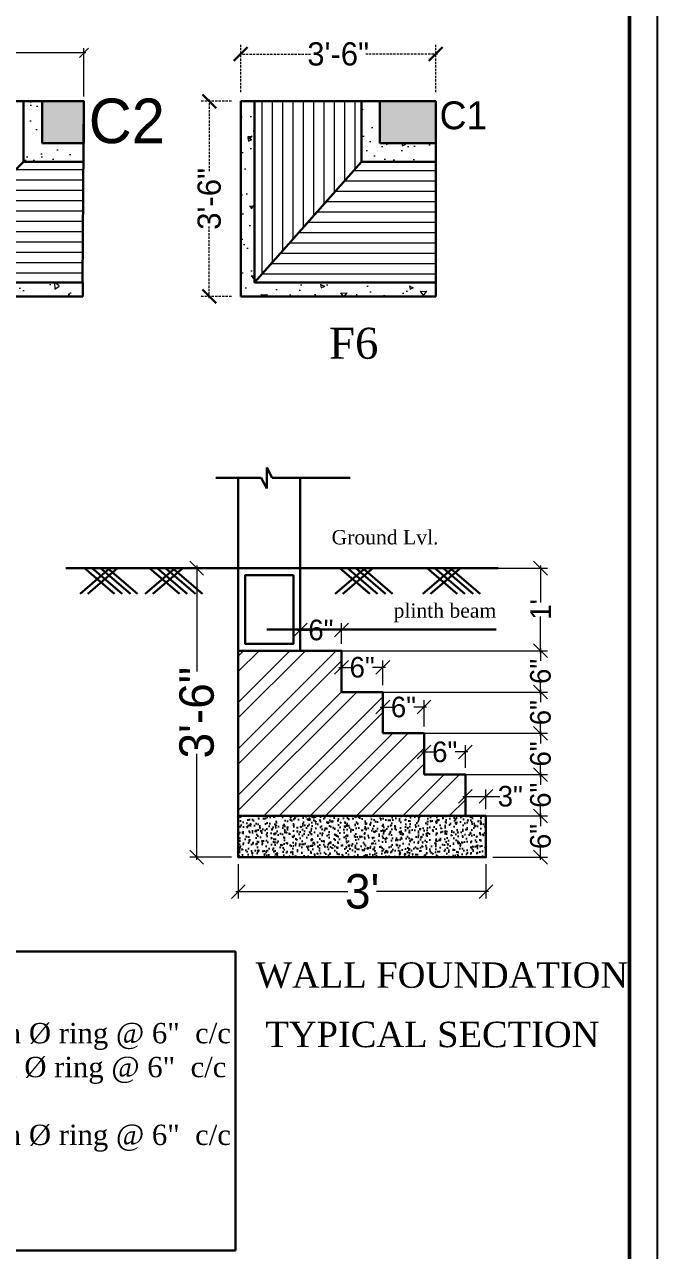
# Model space of a CAD drawing. Header units: millimetres. Extents: x -6808 to 215771, y -89660 to -16303.
# Drawn here: x 102734 to 103102, y -47978 to -47265 of the extents above; entities that cross this region are included whole.
import ezdxf

# ---------------------------------------------------------------- set-up
doc = ezdxf.new("R2010")
doc.units = ezdxf.units.MM
doc.header["$PDMODE"] = 35
doc.linetypes.add('ACAD_ISO10W100', pattern=[18, 12, -3, 0, -3])
doc.linetypes.add('DASHED', pattern=[0.75, 0.5, -0.25])
doc.layers.get('0').update_dxf_attribs({"color": 8})
for name, color, linetype, lineweight in [('Beams', 6, 'Continuous', 30), ('COL. FOUN', 6, 'Continuous', 30), ('col.center', 5, 'ACAD_ISO10W100', 15), ('column', 5, 'Continuous', 30), ('COLUMN FOOTING PLAN', 6, 'Continuous', 0), ('WALL FOOTING', 6, 'Continuous', 30)]:
    doc.layers.add(name, color=color, linetype=linetype, lineweight=lineweight)
doc.layers.add('FORMAT', color=7, linetype='Continuous')
doc.styles.add('SAJ', font='eurr____.ttf')
doc.styles.get("Standard").update_dxf_attribs({"font": 'times.ttf'})
doc.dimstyles.new('SAJ', dxfattribs={"dimtxt": 5, "dimasz": 2, "dimexe": 1, "dimexo": 1, "dimgap": 0.09375, "dimtad": 0, "dimdec": 1, "dimzin": 0, "dimdsep": 46, "dimlunit": 4, "dimtxsty": 'SAJ', "dimblk": 'OBLIQUE', "dimcen": 0.125, "dimdle": 0.375, "dimadec": 0, "dimazin": 0, "dimtfac": 1, "dimtdec": 1, "dimtofl": 0, "dimtmove": 0, "dimatfit": 3, "dimldrblk": 'OBLIQUE', "dimfxl": 1, "dimtolj": 1, "dimtzin": 0, "dimlwd": 5, "dimlwe": 5, "dimarcsym": 1})

# ---------------------------------------------------------------- blocks, each defined once
blk = doc.blocks.new('_Oblique')
at = {"color": 0, "linetype": 'ByBlock', "lineweight": -2}
blk.add_line((-0.5, -0.5), (0.5, 0.5), dxfattribs=at)
blk = doc.blocks.new('*D453')
at = {"layer": 'Defpoints', "color": 0, "transparency": 16777216}
for p in [(84694.50651040085, -47846.7092152132), (84694.50651040085, -47852.70921521322), (84702.43374347375, -47852.70921521322)]:
    blk.add_point(p, dxfattribs=at)
at = {"layer": 'WALL FOOTING', "color": 0, "lineweight": 5, "transparency": 16777216}
for p, q in [((84702.43374347375, -47846.33421521323), (84702.43374347375, -47848.19035508107)), ((84695.50651040085, -47846.7092152132), (84703.43374347375, -47846.7092152132)), ((84702.43374347375, -47853.08421521321), (84702.43374347375, -47851.22807534537)), ((84695.50651040085, -47852.70921521322), (84703.43374347375, -47852.70921521322))]:
    blk.add_line(p, q, dxfattribs=at)
at = {"layer": 'WALL FOOTING', "color": 0, "lineweight": 5, "transparency": 16777216, "xscale": 2, "yscale": 2, "zscale": 2}
for p, rotation in [((84702.43374347375, -47846.7092152132), 90), ((84702.43374347375, -47852.70921521322), 270)]:
    blk.add_blockref('_Oblique', p, dxfattribs=dict(at, rotation=rotation))
at = {"layer": 'WALL FOOTING', "color": 0, "lineweight": 18, "transparency": 16777216, "insert": (84702.43374347378, -47849.7092152132), "char_height": 5, "attachment_point": 5, "rotation": 90, "style": 'SAJ'}
blk.add_mtext('\\A1;{\\H0.6x;6"}', dxfattribs=at)
blk = doc.blocks.new('*D454')
at = {"layer": 'Defpoints', "color": 0, "transparency": 16777216}
for p in [(84691.50651040084, -47840.70921521323), (84691.50651040084, -47846.7092152132), (84702.43374347375, -47846.7092152132)]:
    blk.add_point(p, dxfattribs=at)
at = {"layer": 'WALL FOOTING', "color": 0, "lineweight": 5, "transparency": 16777216}
for p, q in [((84692.50651040085, -47840.70921521323), (84703.43374347375, -47840.70921521323)), ((84702.43374347375, -47840.3342152132), (84702.43374347375, -47842.19035508107)), ((84702.43374347375, -47847.08421521322), (84702.43374347375, -47845.22807534537)), ((84692.50651040085, -47846.7092152132), (84703.43374347375, -47846.7092152132))]:
    blk.add_line(p, q, dxfattribs=at)
at = {"layer": 'WALL FOOTING', "color": 0, "lineweight": 5, "transparency": 16777216, "xscale": 2, "yscale": 2, "zscale": 2}
for p, rotation in [((84702.43374347375, -47840.70921521323), 90), ((84702.43374347375, -47846.7092152132), 270)]:
    blk.add_blockref('_Oblique', p, dxfattribs=dict(at, rotation=rotation))
at = {"layer": 'WALL FOOTING', "color": 0, "lineweight": 18, "transparency": 16777216, "insert": (84702.43374347378, -47843.7092152132), "char_height": 5, "attachment_point": 5, "rotation": 90, "style": 'SAJ'}
blk.add_mtext('\\A1;{\\H0.6x;6"}', dxfattribs=at)
blk = doc.blocks.new('*D455')
at = {"layer": 'Defpoints', "color": 0, "transparency": 16777216}
for p in [(84685.50651040085, -47834.7092152132), (84685.50651040085, -47840.70921521323), (84702.43374347375, -47840.70921521323)]:
    blk.add_point(p, dxfattribs=at)
at = {"layer": 'WALL FOOTING', "color": 0, "lineweight": 5, "transparency": 16777216}
for p, q in [((84686.50651040085, -47834.7092152132), (84703.43374347375, -47834.7092152132)), ((84702.43374347375, -47834.33421521322), (84702.43374347375, -47836.19035508107)), ((84702.43374347375, -47841.08421521321), (84702.43374347375, -47839.22807534537)), ((84686.50651040085, -47840.70921521323), (84703.43374347375, -47840.70921521323))]:
    blk.add_line(p, q, dxfattribs=at)
at = {"layer": 'WALL FOOTING', "color": 0, "lineweight": 5, "transparency": 16777216, "xscale": 2, "yscale": 2, "zscale": 2}
for p, rotation in [((84702.43374347375, -47834.7092152132), 90), ((84702.43374347375, -47840.70921521323), 270)]:
    blk.add_blockref('_Oblique', p, dxfattribs=dict(at, rotation=rotation))
at = {"layer": 'WALL FOOTING', "color": 0, "lineweight": 18, "transparency": 16777216, "insert": (84702.43374347378, -47837.7092152132), "char_height": 5, "attachment_point": 5, "rotation": 90, "style": 'SAJ'}
blk.add_mtext('\\A1;{\\H0.6x;6"}', dxfattribs=at)
blk = doc.blocks.new('*D456')
at = {"layer": 'Defpoints', "color": 0, "transparency": 16777216}
for p in [(84679.50651040085, -47828.70921521322), (84679.50651040085, -47834.7092152132), (84702.43374347375, -47834.7092152132)]:
    blk.add_point(p, dxfattribs=at)
at = {"layer": 'WALL FOOTING', "color": 0, "lineweight": 5, "transparency": 16777216}
for p, q in [((84680.50651040085, -47828.70921521322), (84703.43374347375, -47828.70921521322)), ((84702.43374347375, -47828.33421521321), (84702.43374347375, -47830.19035508107)), ((84702.43374347375, -47835.08421521323), (84702.43374347375, -47833.22807534537)), ((84680.50651040085, -47834.7092152132), (84703.43374347375, -47834.7092152132))]:
    blk.add_line(p, q, dxfattribs=at)
at = {"layer": 'WALL FOOTING', "color": 0, "lineweight": 5, "transparency": 16777216, "xscale": 2, "yscale": 2, "zscale": 2}
for p, rotation in [((84702.43374347375, -47828.70921521322), 90), ((84702.43374347375, -47834.7092152132), 270)]:
    blk.add_blockref('_Oblique', p, dxfattribs=dict(at, rotation=rotation))
at = {"layer": 'WALL FOOTING', "color": 0, "lineweight": 18, "transparency": 16777216, "insert": (84702.43374347378, -47831.7092152132), "char_height": 5, "attachment_point": 5, "rotation": 90, "style": 'SAJ'}
blk.add_mtext('\\A1;{\\H0.6x;6"}', dxfattribs=at)
blk = doc.blocks.new('*D457')
at = {"layer": 'Defpoints', "color": 0, "transparency": 16777216}
for p in [(84673.50651040085, -47822.70921521321), (84673.50651040085, -47828.70921521322), (84702.43374347375, -47828.70921521322)]:
    blk.add_point(p, dxfattribs=at)
at = {"layer": 'WALL FOOTING', "color": 0, "lineweight": 5, "transparency": 16777216}
for p, q in [((84674.50651040085, -47822.70921521321), (84703.43374347375, -47822.70921521321)), ((84702.43374347375, -47822.33421521321), (84702.43374347375, -47824.19035508107)), ((84674.50651040085, -47828.70921521322), (84703.43374347375, -47828.70921521322)), ((84702.43374347375, -47829.0842152132), (84702.43374347375, -47827.22807534537))]:
    blk.add_line(p, q, dxfattribs=at)
at = {"layer": 'WALL FOOTING', "color": 0, "lineweight": 5, "transparency": 16777216, "xscale": 2, "yscale": 2, "zscale": 2}
for p, rotation in [((84702.43374347375, -47822.70921521321), 90), ((84702.43374347375, -47828.70921521322), 270)]:
    blk.add_blockref('_Oblique', p, dxfattribs=dict(at, rotation=rotation))
at = {"layer": 'WALL FOOTING', "color": 0, "lineweight": 18, "transparency": 16777216, "insert": (84702.43374347378, -47825.7092152132), "char_height": 5, "attachment_point": 5, "rotation": 90, "style": 'SAJ'}
blk.add_mtext('\\A1;{\\H0.6x;6"}', dxfattribs=at)
blk = doc.blocks.new('*D458')
at = {"layer": 'Defpoints', "color": 0, "transparency": 16777216}
for p in [(84652.46621414539, -47810.70921521322), (84658.50651040085, -47810.70921521322), (84658.50651040085, -47852.70921521322)]:
    blk.add_point(p, dxfattribs=at)
at = {"layer": 'WALL FOOTING', "color": 0, "lineweight": 5, "transparency": 16777216}
for p, q in [((84657.50651040085, -47810.70921521322), (84651.4662141454, -47810.70921521322)), ((84652.46621414539, -47810.3342152132), (84652.46621414539, -47825.72706580059)), ((84652.46621414539, -47853.08421521321), (84652.46621414539, -47837.69136462583)), ((84657.50651040085, -47852.70921521322), (84651.4662141454, -47852.70921521322))]:
    blk.add_line(p, q, dxfattribs=at)
at = {"layer": 'WALL FOOTING', "color": 0, "lineweight": 5, "transparency": 16777216, "xscale": 2, "yscale": 2, "zscale": 2}
for p, rotation in [((84652.46621414539, -47810.70921521322), 90), ((84652.46621414539, -47852.70921521322), 270)]:
    blk.add_blockref('_Oblique', p, dxfattribs=dict(at, rotation=rotation))
at = {"layer": 'WALL FOOTING', "color": 0, "lineweight": 18, "transparency": 16777216, "insert": (84652.46621414539, -47831.7092152132), "char_height": 5, "attachment_point": 5, "rotation": 90, "style": 'SAJ'}
blk.add_mtext('\\A1;3\'-6"', dxfattribs=at)
blk = doc.blocks.new('*D459')
at = {"layer": 'Defpoints', "color": 0, "transparency": 16777216}
for p in [(84667.50651040085, -47810.70921521322), (84667.50651040085, -47822.70921521321), (84702.43374347375, -47822.70921521321)]:
    blk.add_point(p, dxfattribs=at)
at = {"layer": 'WALL FOOTING', "color": 0, "lineweight": 5, "transparency": 16777216}
for p, q in [((84668.50651040084, -47810.70921521322), (84703.43374347375, -47810.70921521322)), ((84702.43374347375, -47810.3342152132), (84702.43374347375, -47815.69696301057)), ((84702.43374347375, -47823.08421521322), (84702.43374347375, -47817.72146741586)), ((84668.50651040084, -47822.70921521321), (84703.43374347375, -47822.70921521321))]:
    blk.add_line(p, q, dxfattribs=at)
at = {"layer": 'WALL FOOTING', "color": 0, "lineweight": 5, "transparency": 16777216, "xscale": 2, "yscale": 2, "zscale": 2}
for p, rotation in [((84702.43374347375, -47810.70921521322), 90), ((84702.43374347375, -47822.70921521321), 270)]:
    blk.add_blockref('_Oblique', p, dxfattribs=dict(at, rotation=rotation))
at = {"layer": 'WALL FOOTING', "color": 0, "lineweight": 18, "transparency": 16777216, "insert": (84702.43374347378, -47816.7092152132), "char_height": 5, "attachment_point": 5, "rotation": 90, "style": 'SAJ'}
blk.add_mtext("\\A1;{\\H0.6x;1'}", dxfattribs=at)
blk = doc.blocks.new('*D448')
at = {"layer": 'Defpoints', "color": 0, "transparency": 16777216}
for p in [(84694.50651040085, -47843.87032389693), (84691.50651040084, -47846.7092152132), (84694.50651040085, -47846.7092152132)]:
    blk.add_point(p, dxfattribs=at)
at = {"layer": 'WALL FOOTING', "color": 0, "lineweight": 5, "transparency": 16777216}
for p, q in [((84691.50651040084, -47845.70921521321), (84691.50651040084, -47842.87032389693)), ((84694.50651040085, -47845.70921521321), (84694.50651040085, -47842.87032389693)), ((84691.13151040085, -47843.87032389693), (84694.50651040085, -47843.87032389693)), ((84694.50651040085, -47843.87032389693), (84696.50651040085, -47843.87032389693))]:
    blk.add_line(p, q, dxfattribs=at)
at = {"layer": 'WALL FOOTING', "color": 0, "lineweight": 5, "transparency": 16777216, "xscale": 2, "yscale": 2, "zscale": 2, "rotation": 180}
blk.add_blockref('_Oblique', (84691.50651040084, -47843.87032389693), dxfattribs=at)
at = {"layer": 'WALL FOOTING', "color": 0, "lineweight": 5, "transparency": 16777216, "xscale": 2, "yscale": 2, "zscale": 2}
blk.add_blockref('_Oblique', (84694.50651040085, -47843.87032389693), dxfattribs=at)
at = {"layer": 'WALL FOOTING', "color": 0, "lineweight": 18, "transparency": 16777216, "insert": (84698.03638374888, -47843.87032389693), "char_height": 5, "attachment_point": 5, "style": 'SAJ'}
blk.add_mtext('\\A1;{\\H0.6x;3"}', dxfattribs=at)
blk = doc.blocks.new('*D449')
at = {"layer": 'Defpoints', "color": 0, "transparency": 16777216}
for p in [(84691.50651040084, -47837.41521831774), (84685.50651040085, -47840.70921521323), (84691.50651040084, -47840.70921521323)]:
    blk.add_point(p, dxfattribs=at)
at = {"layer": 'WALL FOOTING', "color": 0, "lineweight": 5, "transparency": 16777216}
for p, q in [((84685.13151040085, -47837.41521831774), (84686.9876502687, -47837.41521831774)), ((84685.50651040085, -47839.70921521321), (84685.50651040085, -47836.41521831774)), ((84691.88151040085, -47837.41521831774), (84690.02537053301, -47837.41521831774)), ((84691.50651040084, -47839.70921521321), (84691.50651040084, -47836.41521831774))]:
    blk.add_line(p, q, dxfattribs=at)
at = {"layer": 'WALL FOOTING', "color": 0, "lineweight": 5, "transparency": 16777216, "xscale": 2, "yscale": 2, "zscale": 2, "rotation": 180}
blk.add_blockref('_Oblique', (84685.50651040085, -47837.41521831774), dxfattribs=at)
at = {"layer": 'WALL FOOTING', "color": 0, "lineweight": 5, "transparency": 16777216, "xscale": 2, "yscale": 2, "zscale": 2}
blk.add_blockref('_Oblique', (84691.50651040084, -47837.41521831774), dxfattribs=at)
at = {"layer": 'WALL FOOTING', "color": 0, "lineweight": 18, "transparency": 16777216, "insert": (84688.50651040085, -47837.41521831774), "char_height": 5, "attachment_point": 5, "style": 'SAJ'}
blk.add_mtext('\\A1;{\\H0.6x;6"}', dxfattribs=at)
blk = doc.blocks.new('*D450')
at = {"layer": 'Defpoints', "color": 0, "transparency": 16777216}
for p in [(84685.50651040085, -47830.89937384738), (84679.50651040085, -47834.7092152132), (84685.50651040085, -47834.7092152132)]:
    blk.add_point(p, dxfattribs=at)
at = {"layer": 'WALL FOOTING', "color": 0, "lineweight": 5, "transparency": 16777216}
for p, q in [((84679.50651040085, -47833.70921521322), (84679.50651040085, -47829.89937384738)), ((84685.50651040085, -47833.70921521322), (84685.50651040085, -47829.89937384738)), ((84679.13151040085, -47830.89937384738), (84680.9876502687, -47830.89937384738)), ((84685.88151040085, -47830.89937384738), (84684.025370533, -47830.89937384738))]:
    blk.add_line(p, q, dxfattribs=at)
at = {"layer": 'WALL FOOTING', "color": 0, "lineweight": 5, "transparency": 16777216, "xscale": 2, "yscale": 2, "zscale": 2, "rotation": 180}
blk.add_blockref('_Oblique', (84679.50651040085, -47830.89937384738), dxfattribs=at)
at = {"layer": 'WALL FOOTING', "color": 0, "lineweight": 5, "transparency": 16777216, "xscale": 2, "yscale": 2, "zscale": 2}
blk.add_blockref('_Oblique', (84685.50651040085, -47830.89937384738), dxfattribs=at)
at = {"layer": 'WALL FOOTING', "color": 0, "lineweight": 18, "transparency": 16777216, "insert": (84682.50651040085, -47830.89937384738), "char_height": 5, "attachment_point": 5, "style": 'SAJ'}
blk.add_mtext('\\A1;{\\H0.6x;6"}', dxfattribs=at)
blk = doc.blocks.new('*D451')
at = {"layer": 'Defpoints', "color": 0, "transparency": 16777216}
for p in [(84679.50651040085, -47825.12390449259), (84673.50651040085, -47828.70921521322), (84679.50651040085, -47828.70921521322)]:
    blk.add_point(p, dxfattribs=at)
at = {"layer": 'WALL FOOTING', "color": 0, "lineweight": 5, "transparency": 16777216}
for p, q in [((84673.13151040085, -47825.12390449259), (84674.9876502687, -47825.12390449259)), ((84673.50651040085, -47827.70921521321), (84673.50651040085, -47824.12390449259)), ((84679.88151040085, -47825.12390449259), (84678.02537053303, -47825.12390449259)), ((84679.50651040085, -47827.70921521321), (84679.50651040085, -47824.12390449259))]:
    blk.add_line(p, q, dxfattribs=at)
at = {"layer": 'WALL FOOTING', "color": 0, "lineweight": 5, "transparency": 16777216, "xscale": 2, "yscale": 2, "zscale": 2, "rotation": 180}
blk.add_blockref('_Oblique', (84673.50651040085, -47825.12390449259), dxfattribs=at)
at = {"layer": 'WALL FOOTING', "color": 0, "lineweight": 5, "transparency": 16777216, "xscale": 2, "yscale": 2, "zscale": 2}
blk.add_blockref('_Oblique', (84679.50651040085, -47825.12390449259), dxfattribs=at)
at = {"layer": 'WALL FOOTING', "color": 0, "lineweight": 18, "transparency": 16777216, "insert": (84676.50651040085, -47825.12390449259), "char_height": 5, "attachment_point": 5, "style": 'SAJ'}
blk.add_mtext('\\A1;{\\H0.6x;6"}', dxfattribs=at)
blk = doc.blocks.new('*D452')
at = {"layer": 'Defpoints', "color": 0, "transparency": 16777216}
for p in [(84673.50651040085, -47819.70919218354), (84667.50651040085, -47822.70921521321), (84673.50651040085, -47822.70921521321)]:
    blk.add_point(p, dxfattribs=at)
at = {"layer": 'WALL FOOTING', "color": 0, "lineweight": 5, "transparency": 16777216}
for p, q in [((84667.13151040085, -47819.70919218354), (84668.9876502687, -47819.70919218354)), ((84667.50651040085, -47821.70921521323), (84667.50651040085, -47818.70919218354)), ((84673.88151040085, -47819.70919218354), (84672.02537053301, -47819.70919218354)), ((84673.50651040085, -47821.70921521323), (84673.50651040085, -47818.70919218354))]:
    blk.add_line(p, q, dxfattribs=at)
at = {"layer": 'WALL FOOTING', "color": 0, "lineweight": 5, "transparency": 16777216, "xscale": 2, "yscale": 2, "zscale": 2, "rotation": 180}
blk.add_blockref('_Oblique', (84667.50651040085, -47819.70919218354), dxfattribs=at)
at = {"layer": 'WALL FOOTING', "color": 0, "lineweight": 5, "transparency": 16777216, "xscale": 2, "yscale": 2, "zscale": 2}
blk.add_blockref('_Oblique', (84673.50651040085, -47819.70919218354), dxfattribs=at)
at = {"layer": 'WALL FOOTING', "color": 0, "lineweight": 18, "transparency": 16777216, "insert": (84670.50651040085, -47819.70919218354), "char_height": 5, "attachment_point": 5, "style": 'SAJ'}
blk.add_mtext('\\A1;{\\H0.6x;6"}', dxfattribs=at)
blk = doc.blocks.new('*D447')
at = {"layer": 'Defpoints', "color": 0, "transparency": 16777216}
for p in [(84658.50651040085, -47852.70921521322), (84694.50651040085, -47852.70921521322), (84694.50651040085, -47857.70312684443)]:
    blk.add_point(p, dxfattribs=at)
at = {"layer": 'WALL FOOTING', "color": 0, "lineweight": 5, "transparency": 16777216}
for p, q in [((84658.50651040085, -47853.7092152132), (84658.50651040085, -47858.70312684441)), ((84694.50651040085, -47853.7092152132), (84694.50651040085, -47858.70312684441)), ((84658.13151040085, -47857.70312684443), (84674.42303940232, -47857.70312684443)), ((84694.88151040085, -47857.70312684443), (84678.5899813994, -47857.70312684443))]:
    blk.add_line(p, q, dxfattribs=at)
at = {"layer": 'WALL FOOTING', "color": 0, "lineweight": 5, "transparency": 16777216, "xscale": 2, "yscale": 2, "zscale": 2, "rotation": 180}
blk.add_blockref('_Oblique', (84658.50651040085, -47857.70312684443), dxfattribs=at)
at = {"layer": 'WALL FOOTING', "color": 0, "lineweight": 5, "transparency": 16777216, "xscale": 2, "yscale": 2, "zscale": 2}
blk.add_blockref('_Oblique', (84694.50651040085, -47857.70312684443), dxfattribs=at)
at = {"layer": 'WALL FOOTING', "color": 0, "lineweight": 18, "transparency": 16777216, "insert": (84676.50651040085, -47857.70312684443), "char_height": 5, "attachment_point": 5, "style": 'SAJ'}
blk.add_mtext("\\A1;3'", dxfattribs=at)
blk = doc.blocks.new('c')
at = {"layer": 'COL. FOUN', "lineweight": 9}
h = blk.add_hatch(dxfattribs=at)
h.set_pattern_fill('AR-CONC', color=8, scale=0.05, angle=-45, style=0)
h.set_pattern_definition([(4.99999999999998, (105280.487495524, 6130.270102842704), (5.877668970241507, -7.004732517288589), [0.9525000000000002, -10.4775]), (310, (105280.487495524, 6130.270102842704), (5.508836428940972, 8.000922657122077), [0.762, -8.3820292085]), (55.45144470000001, (105280.9772996762, 6129.686376984771), (11.38650510684267, 0.9961898814829868), [0.80950044, -8.904512229999998]), (1.184199999999979, (105282.2835467482, 6132.066154066916), (8.097670643713522, -11.07051216152352), [1.428749999999999, -15.71625]), (51.63555761000001, (105282.9583528916, 6131.143613062707), (17.14133818076472, 0.3543308738109236), [1.214251157, -13.356780408]), (306.1841511699999, (105282.2835467482, 6132.066154066916), (17.14133818081016, 0.3543308729036049), [1.142998353499999, -12.572986596]), (335.9999999999999, (105282.7325595542, 6130.719115648757), (1.744757453719907, -8.975998965467497), [0.9524999999999998, -10.47749999999999]), (281, (105282.7325595542, 6130.719115648757), (8.697059659687726, 4.326996326117273), [0.762, -8.382]), (26.45144499999995, (105282.8779560067, 6129.971115733366), (10.44181713506667, -4.649002593786488), [0.80950044, -8.904496879999998]), (352.5, (105280.487495524, 6130.270102842704), (3.098670683679348, 2.88027345339052), [0, -8.280399999999998, 0, -8.508999999999997, 0, -8.413749999999997]), (322.5, (105280.487495524, 6130.270102842704), (5.904350013734616, 1.17948636597124), [0, -4.851399999999999, 0, -8.0899, 0, -3.206749999999998]), (282.5, (105278.484898409, 6132.272699957702), (4.591309779135674, -4.996393151625786), [0, -3.174999999999998, 0, -9.906, 0, -13.1445]), (272.5, (105277.5868727969, 6133.170725569809), (6.136119644055709, -4.338195220910836), [0, -4.1275, 0, -6.578599999999998, 0, -9.3345])])
h.paths.add_polyline_path([(55666.37879918332, -49572.10869634063), (55666.37879918332, -49533.10869634063), (55663.37879918333, -49533.10869634063), (55663.37879918333, -49575.10869634063), (55705.37879918334, -49575.10869634063), (55705.37879918334, -49572.10869634063)])
at = {"layer": 'COL. FOUN', "lineweight": 15}
h = blk.add_hatch(dxfattribs=at)
h.set_pattern_fill('ANSI31', color=32, scale=0.7, angle=44.99999999999999, style=0)
h.set_pattern_definition([(90, (105280.487495524, 6130.270102842704), (-2.222499999999999, 6e-16), [])])
h.paths.add_polyline_path([(55666.37879918332, -49572.10869634063), (55689.37879918332, -49546.10869634063), (55689.37879918332, -49533.10869634063), (55666.37879918332, -49533.10869634063)])
at = {"layer": 'COL. FOUN', "lineweight": 9}
h = blk.add_hatch(dxfattribs=at)
h.set_pattern_fill('AR-CONC', color=8, scale=0.05, angle=-45, style=0)
h.set_pattern_definition([(4.999999999999968, (55642.37879725046, -49533.10869423309), (5.877668970241502, -7.004732517288589), [0.9525000000000002, -10.47749999999999]), (310, (55642.37879725046, -49533.10869423309), (5.508850326857722, 8.000894450414872), [0.762, -8.382]), (55.45099999999997, (55642.86860127898, -49533.69241971979), (11.38651184145857, 0.9961079042070334), [0.8094999999999997, -8.904499999999997]), (1.184199999999955, (55644.17484847471, -49531.31264300887), (8.097670643713522, -11.07051216152352), [1.428749999999998, -15.71625]), (51.63559999999998, (55644.84965461811, -49532.23518401309), (17.14132162410912, 0.3543072167613722), [1.21425, -13.35675]), (306.184, (55644.17484847471, -49531.31264300887), (17.14131926655306, 0.3542786009578677), [1.143, -12.573]), (335.9999999999999, (55644.62386128076, -49532.65968142702), (1.74476340178109, -8.976027564257214), [0.9524999999999998, -10.47749999999999]), (281, (55644.62386128076, -49532.65968142702), (8.697059659687726, 4.326996326117273), [0.762, -8.382]), (26.45139999999998, (55644.76925657711, -49533.40768019336), (10.44182280328981, -4.64900198076932), [0.8095, -8.9045]), (352.5, (55642.37879725046, -49533.10869423309), (3.098670683679348, 2.880273453390517), [0, -8.280399999999997, 0, -8.508999999999995, 0, -8.413749999999991]), (322.5, (55642.37879725046, -49533.10869423309), (5.904350013734616, 1.17948636597124), [0, -4.851399999999999, 0, -8.0899, 0, -3.206749999999998]), (282.5, (55640.37620013549, -49531.10609711809), (4.591309779135674, -4.996393151625786), [0, -3.174999999999998, 0, -9.906, 0, -13.1445]), (272.5, (55639.47817452339, -49530.20807150599), (6.136119644055707, -4.338195220910836), [0, -4.1275, 0, -6.578599999999998, 0, -9.3345])])
h.paths.add_polyline_path([(55705.37879918334, -49546.10869634063), (55705.37879918334, -49542.10869634063), (55693.37879918333, -49542.10869634063), (55693.37879918333, -49533.10869634063), (55689.37879918332, -49533.10869634063), (55689.37879918332, -49546.10869634063)])
at = {"layer": 'COL. FOUN', "lineweight": 15}
h = blk.add_hatch(dxfattribs=at)
h.set_pattern_fill('ANSI31', color=32, scale=0.7, angle=-45, style=0)
h.set_pattern_definition([(360, (105280.487495524, 6130.270102842704), (6e-16, 2.222499999999999), [])])
h.paths.add_polyline_path([(55705.37879918334, -49572.10869634063), (55705.37879918334, -49546.10869634063), (55689.37879918332, -49546.10869634063), (55666.37879918332, -49572.10869634063)])
at = {"layer": 'COL. FOUN', "ltscale": 5}
for p, q in [((55663.37879918333, -49533.10869634063), (55663.37879918333, -49575.10869634063)), ((55663.37879918333, -49533.10869634063), (55705.37879918334, -49533.10869634063)), ((55666.37879918332, -49533.10869634063), (55666.37879918332, -49572.10869634063)), ((55705.37879918334, -49533.10869634063), (55705.37879918334, -49575.10869634063)), ((55705.37879918333, -49572.10869634063), (55666.37879918332, -49572.10869634063)), ((55705.37879918334, -49575.10869634063), (55663.37879918333, -49575.10869634063))]:
    blk.add_line(p, q, dxfattribs=at)
at = {"layer": 'COL. FOUN'}
blk.add_line((55689.37879918332, -49546.10869634063), (55666.37879918332, -49572.10869634063), dxfattribs=at)
for points in [[(55689.37879918332, -49533.10869634063), (55705.37879918334, -49533.10869634063), (55705.37879918334, -49546.10869634063), (55689.37879918332, -49546.10869634063)], [(55693.37879918333, -49533.10869634063), (55705.37879918334, -49533.10869634063), (55705.37879918334, -49542.10869634063), (55693.37879918333, -49542.10869634063)]]:
    blk.add_lwpolyline(points, close=True, dxfattribs=at)
blk = doc.blocks.new('c1')
at = {"layer": 'column'}
blk.add_hatch(color=256, dxfattribs=at).paths.add_polyline_path([(58376.49144356491, -43564.36150552611), (58385.4914435649, -43564.36150552611), (58385.4914435649, -43552.3615055261), (58376.49144356491, -43552.3615055261)])
for p, q in [((58376.49144356491, -43552.3615055261), (58376.49144356491, -43564.36150552611)), ((58376.49144356491, -43552.3615055261), (58385.4914435649, -43552.3615055261)), ((58385.4914435649, -43564.36150552611), (58385.4914435649, -43552.3615055261)), ((58376.49144356491, -43564.36150552611), (58385.4914435649, -43564.36150552611))]:
    blk.add_line(p, q, dxfattribs=at)
blk = doc.blocks.new('_ARCHTICK')
at = {"color": 0, "linetype": 'ByBlock', "const_width": 0.15}
blk.add_lwpolyline([(-0.5, -0.5), (0.5, 0.5)], dxfattribs=at)
blk = doc.blocks.new('*D561')
at = {"layer": 'COL. FOUN', "color": 0, "linetype": 'DASHED', "lineweight": 15, "transparency": 16777216}
for p, q in [((55413.01179616401, -50480.36113698088), (55413.01179616401, -50470.19100661506)), ((55455.01179616401, -50480.3611369809), (55455.01179616401, -50470.19100661509)), ((55412.63679616401, -50472.19100661505), (55428.02964675137, -50472.19100661505)), ((55455.38679616401, -50472.19100661509), (55439.99394557664, -50472.19100661508))]:
    blk.add_line(p, q, dxfattribs=at)
at = {"layer": 'Defpoints', "color": 0, "transparency": 16777216}
for p in [(55413.01179616401, -50472.19100661505), (55413.01179616398, -50482.36113698088), (55455.01179616398, -50482.36113698091)]:
    blk.add_point(p, dxfattribs=at)
at = {"layer": 'COL. FOUN', "color": 0, "lineweight": 15, "transparency": 16777216, "xscale": 3, "yscale": 3, "zscale": 3}
for p, rotation in [((55413.01179616401, -50472.19100661505), 179.9999999999604), ((55455.01179616401, -50472.19100661509), 359.9999999999603)]:
    blk.add_blockref('_ARCHTICK', p, dxfattribs=dict(at, rotation=rotation))
at = {"layer": 'COL. FOUN', "color": 0, "lineweight": 15, "transparency": 16777216, "insert": (55434.01179616401, -50472.19100661505), "char_height": 5, "attachment_point": 5, "style": 'SAJ'}
blk.add_mtext('\\A1;3\'-6"', dxfattribs=at)
blk = doc.blocks.new('*D562')
at = {"layer": 'COL. FOUN', "color": 0, "linetype": 'DASHED', "lineweight": 15, "transparency": 16777216}
for p, q in [((55411.01179616396, -50482.36113698093), (55404.25436723278, -50482.36113698093)), ((55406.2543672328, -50481.98613698094), (55406.2543672328, -50497.37898756831)), ((55406.2543672328, -50524.73613698094), (55406.2543672328, -50509.34328639358)), ((55411.01179616396, -50524.36113698093), (55404.25436723278, -50524.36113698093))]:
    blk.add_line(p, q, dxfattribs=at)
at = {"layer": 'Defpoints', "color": 0, "transparency": 16777216}
for p in [(55413.01179616398, -50482.36113698093), (55406.2543672328, -50524.36113698093), (55413.01179616398, -50524.36113698093)]:
    blk.add_point(p, dxfattribs=at)
at = {"layer": 'COL. FOUN', "color": 0, "lineweight": 15, "transparency": 16777216, "xscale": 3, "yscale": 3, "zscale": 3}
for p, rotation in [((55406.2543672328, -50482.36113698093), 90), ((55406.2543672328, -50524.36113698093), 270)]:
    blk.add_blockref('_ARCHTICK', p, dxfattribs=dict(at, rotation=rotation))
at = {"layer": 'COL. FOUN', "color": 0, "lineweight": 15, "transparency": 16777216, "insert": (55406.25436723281, -50503.36113698094), "char_height": 5, "attachment_point": 5, "rotation": 90, "style": 'SAJ'}
blk.add_mtext('\\A1;3\'-6"', dxfattribs=at)
blk = doc.blocks.new('f4')
at = {"layer": 'COL. FOUN', "lineweight": 9}
h = blk.add_hatch(dxfattribs=at)
h.set_pattern_fill('AR-CONC', color=8, scale=0.05, angle=45, style=0)
h.set_pattern_definition([(94.99999999999999, (16713.9417626683, -12505.16307433906), (7.004732517288589, 5.877668970241507), [0.9525000000000002, -10.4775]), (40.00000000000002, (16713.9417626683, -12505.16307433906), (-8.000894450414874, 5.508850326857722), [0.762, -8.382]), (145.451, (16714.52548815503, -12504.67327031056), (-0.9961079042070357, 11.38651184145857), [0.8095, -8.9045]), (91.18419999999998, (16712.1457114441, -12503.36702311483), (11.07051216152352, 8.097670643713526), [1.428749999999996, -15.71625]), (141.6356, (16713.06825244828, -12502.69221697141), (-0.3543072167613754, 17.14132162410912), [1.21425, -13.35675]), (36.18400000000003, (16712.1457114441, -12503.36702311483), (-0.3542786009578709, 17.14131926655306), [1.143, -12.573]), (66, (16713.49274986225, -12502.91801030878), (8.976027564257214, 1.74476340178109), [0.9524999999999996, -10.47749999999999]), (11.00000000000003, (16713.49274986225, -12502.91801030878), (-4.326996326117277, 8.697059659687726), [0.762, -8.382]), (116.4514, (16714.24074862859, -12502.77261501243), (4.649001980769318, 10.44182280328981), [0.8095, -8.9045]), (82.50000000000001, (16713.9417626683, -12505.16307433906), (-2.88027345339052, 3.098670683679348), [0, -8.280399999999991, 0, -8.508999999999991, 0, -8.413749999999986]), (52.49999999999999, (16713.9417626683, -12505.16307433906), (-1.17948636597124, 5.904350013734616), [0, -4.851399999999999, 0, -8.0899, 0, -3.206749999999998]), (12.5, (16711.9391655533, -12507.16567145405), (4.996393151625786, 4.591309779135679), [0, -3.174999999999998, 0, -9.906, 0, -13.1445]), (2.499999999999996, (16711.0411399412, -12508.06369706616), (4.338195220910836, 6.136119644055709), [0, -4.1275, 0, -6.578599999999998, 0, -9.3345])])
h.paths.add_polyline_path([(99636.26842500137, -47136.77377088655), (99649.2684250014, -47136.77377088655), (99649.2684250014, -47132.77377088655), (99640.2684250014, -47132.77377088655), (99640.2684250014, -47123.77377088655), (99636.26842500137, -47123.77377088655)], flags=17)
h.paths.add_polyline_path([(99610.02028928592, -47162.77719216647), (99610.2684250014, -47123.77377088655), (99607.26842500137, -47123.77377088655), (99607.26842500137, -47165.77377088655), (99649.2684250014, -47165.77377088655), (99649.02028928592, -47162.77719216647)])
at = {"layer": 'COL. FOUN', "lineweight": 15}
h = blk.add_hatch(dxfattribs=at)
h.set_pattern_fill('ANSI31', color=8, scale=0.7, angle=45, style=0)
h.set_pattern_definition([(90, (16713.9417626683, -12505.16307433906), (-2.222499999999999, 2e-16), [])])
h.paths.add_polyline_path([(99610.26876414787, -47123.72866252867), (99610.02062843242, -47162.77719216647), (99636.26842500137, -47136.77377088653), (99636.26842500137, -47123.77377088655)])
h = blk.add_hatch(dxfattribs=at)
h.set_pattern_fill('ANSI31', color=8, scale=0.7, angle=135, style=0)
h.set_pattern_definition([(180, (16713.9417626683, -12505.16307433906), (-2e-16, -2.222499999999999), [])])
h.paths.add_polyline_path([(99609.97517837817, -47162.77719216647), (99649.02028928588, -47162.77719216647), (99649.2684250014, -47136.77377088655), (99636.26842500137, -47136.77377088655)])
at = {"layer": 'COL. FOUN'}
for p, q in [((99607.26842500137, -47165.77377088655), (99607.26842500137, -47123.77377088655)), ((99610.2684250014, -47123.77377088655), (99607.26842500137, -47123.77377088655)), ((99609.97517837817, -47162.77719216647), (99610.2684250014, -47123.77377088655)), ((99610.2684250014, -47123.77377088655), (99649.2684250014, -47123.77377088655)), ((99649.2684250014, -47123.77377088655), (99648.97517837817, -47162.77719216647)), ((99636.26842500137, -47136.77377088655), (99609.97539008435, -47162.74903406943)), ((99649.02028928592, -47162.77719216647), (99609.97517837817, -47162.77719216647)), ((99649.02028928592, -47162.77719216647), (99649.02028928592, -47165.77377088655)), ((99649.02028928592, -47165.77377088655), (99607.26842500137, -47165.77377088655))]:
    blk.add_line(p, q, dxfattribs=at)
blk.add_lwpolyline([(99649.2684250014, -47136.77377088655), (99636.26842500137, -47136.77377088655), (99636.26842500137, -47123.77377088655)], dxfattribs=at)
blk.add_lwpolyline([(99640.2684250014, -47123.77377088655), (99649.2684250014, -47123.77377088655), (99649.2684250014, -47132.77377088655), (99640.2684250014, -47132.77377088655)], close=True, dxfattribs=at)
blk = doc.blocks.new('A$C32B276F4')
at = {"layer": 'column'}
blk.add_hatch(color=256, dxfattribs=at).paths.add_polyline_path([(9, 4e-16), (9, 9), (0, 9), (0, 0)])
for p, q in [((0, 0), (0, 9)), ((0, 9), (9, 9)), ((9, 9), (9, 0)), ((9, 0), (0, 0))]:
    blk.add_line(p, q, dxfattribs=at)
at = {"layer": 'col.center', "linetype": 'ByBlock', "insert": (10.02063704890315, 9.5863662876543), "char_height": 9.6, "width": 293.6941008602527, "attachment_point": 1, "style": 'SAJ'}
blk.add_mtext('\\A1;{\\fCentury Gothic|b0|i0|c0|p34;C2}', dxfattribs=at)
blk = doc.blocks.new('*D914')
at = {"layer": 'COL. FOUN', "color": 0, "lineweight": 5, "transparency": 16777216}
for p, q in [((99901.89360124373, -46038.39448885347), (99917.2864518311, -46038.39448885347)), ((99902.26860124373, -46047.84815355951), (99902.26860124373, -46037.39448885347)), ((99944.64360124373, -46038.39448885347), (99929.25075065637, -46038.39448885347)), ((99944.26860124373, -46047.84815355951), (99944.26860124373, -46037.39448885347))]:
    blk.add_line(p, q, dxfattribs=at)
at = {"layer": 'Defpoints', "color": 0, "transparency": 16777216}
for p in [(99902.26860124373, -46038.39448885347), (99902.26860124373, -46048.84815355951), (99944.26860124373, -46048.84815355951)]:
    blk.add_point(p, dxfattribs=at)
at = {"layer": 'COL. FOUN', "color": 0, "lineweight": 5, "transparency": 16777216, "xscale": 2, "yscale": 2, "zscale": 2, "rotation": 180}
blk.add_blockref('_Oblique', (99902.26860124373, -46038.39448885347), dxfattribs=at)
at = {"layer": 'COL. FOUN', "color": 0, "lineweight": 5, "transparency": 16777216, "xscale": 2, "yscale": 2, "zscale": 2}
blk.add_blockref('_Oblique', (99944.26860124373, -46038.39448885347), dxfattribs=at)
at = {"layer": 'COL. FOUN', "color": 0, "transparency": 16777216, "insert": (99923.26860124373, -46038.39448885347), "char_height": 5, "attachment_point": 5, "style": 'SAJ'}
blk.add_mtext('\\A1;3\'-6"', dxfattribs=at)
blk = doc.blocks.new('*D915')
at = {"layer": 'COL. FOUN', "color": 0, "lineweight": 5, "transparency": 16777216}
for p, q in [((99901.26860124373, -46048.84815355951), (99894.55302220974, -46048.84815355951)), ((99895.55302220974, -46048.47315355951), (99895.55302220974, -46063.86600414687)), ((99895.55302220974, -46091.22315355951), (99895.55302220974, -46075.83030297212)), ((99901.26860124373, -46090.84815355951), (99894.55302220974, -46090.84815355951))]:
    blk.add_line(p, q, dxfattribs=at)
at = {"layer": 'Defpoints', "color": 0, "transparency": 16777216}
for p in [(99902.26860124373, -46048.84815355951), (99895.55302220974, -46090.84815355951), (99902.26860124373, -46090.84815355951)]:
    blk.add_point(p, dxfattribs=at)
at = {"layer": 'COL. FOUN', "color": 0, "lineweight": 5, "transparency": 16777216, "xscale": 2, "yscale": 2, "zscale": 2}
for p, rotation in [((99895.55302220974, -46048.84815355951), 90), ((99895.55302220974, -46090.84815355951), 270)]:
    blk.add_blockref('_Oblique', p, dxfattribs=dict(at, rotation=rotation))
at = {"layer": 'COL. FOUN', "color": 0, "transparency": 16777216, "insert": (99895.55302220976, -46069.84815355949), "char_height": 5, "attachment_point": 5, "rotation": 90, "style": 'SAJ'}
blk.add_mtext('\\A1;3\'-6"', dxfattribs=at)
blk = doc.blocks.new('w f')
at = {"layer": 'WALL FOOTING', "lineweight": 0, "ltscale": 5}
h = blk.add_hatch(dxfattribs=at)
h.set_pattern_fill('ANSI32', color=253, scale=0.5)
h.set_pattern_definition([(45, (13436.82978690276, -5495.811080610067), (-3.367596045400931, 3.367596045400933), []), (45, (13439.07485190275, -5495.811080610067), (-3.367596045400931, 3.367596045400933), [])])
h.paths.add_polyline_path([(84685.50651040085, -47834.7092152132), (84679.50651040085, -47834.7092152132), (84679.50651040085, -47828.70921521322), (84673.50651040085, -47828.70921521322), (84673.50651040085, -47822.70921521321), (84667.50651040085, -47822.70921521321), (84658.50651040085, -47822.70921521321), (84658.50651040085, -47828.70921521322), (84658.50651040085, -47834.7092152132), (84658.50651040085, -47840.70921521323), (84658.50651040085, -47846.7092152132), (84691.50651040084, -47846.7092152132), (84691.50651040084, -47840.70921521323), (84685.50651040085, -47840.70921521323)])
at = {"layer": 'WALL FOOTING', "lineweight": -3, "ltscale": 5}
h = blk.add_hatch(dxfattribs=at)
h.set_pattern_fill('AR-CONC', color=253, scale=0.01)
h.set_pattern_definition([(50, (13436.82978690276, -5495.811080610067), (1.82184668996004, -0.1593908553890309), [0.1905, -2.095499999999999]), (355, (13436.82978690276, -5495.811080610067), (-0.3524342142496934, 1.91056845239035), [0.1524, -1.676405841699998]), (100.4514446999999, (13436.98160697275, -5495.824363145068), (1.46941247090353, 1.75117751912195), [0.161900088, -1.780902445999999]), (46.18420000000002, (13436.82978690276, -5495.303080610065), (2.710790408921298, -0.4204232793272717), [0.2857499999999998, -3.143249999999998]), (96.63555760999996, (13437.05568590275, -5495.338115610066), (2.37404134051503, 2.474261245977211), [0.2428502314, -2.671356081599999]), (351.1841511700001, (13436.82978690276, -5495.303080610065), (2.374041340649768, 2.474261245855326), [0.2285996707, -2.514597319199999]), (21, (13437.08378690276, -5495.430080610065), (1.516143912691324, -1.022651981870875), [0.1905, -2.095499999999999]), (326, (13437.08378690276, -5495.430080610065), (0.6180202834764708, 1.841879661223192), [0.1524, -1.676399999999999]), (71.45144499999998, (13437.21013222876, -5495.515301609071), (2.134164192787161, 0.8192276888590523), [0.161900088, -1.780899375999999]), (37.50000000000001, (13436.82978690276, -5495.811080610067), (0.0308860325059182, 0.8455503887315311), [0, -1.65608, 0, -1.701799999999999, 0, -1.682749999999999]), (7.499999999999999, (13436.82978690276, -5495.811080610067), (0.6681966251030576, 1.001805748181195), [0, -0.97028, 0, -1.61798, 0, -0.6413500000000001]), (327.5, (13436.26336690275, -5495.811080610067), (1.355905951668711, -0.0572874399267344), [0, -0.635, 0, -1.9812, 0, -2.628899999999998]), (317.5, (13436.00936690275, -5495.811080610067), (1.48129181386018, 0.2542649103333303), [0, -0.8255, 0, -1.31572, 0, -1.8669])])
h.paths.add_polyline_path([(84658.50651040085, -47846.7092152132), (84658.50651040085, -47852.70921521322), (84694.50651040085, -47852.70921521322), (84694.50651040085, -47846.7092152132)])
at = {"layer": 'WALL FOOTING'}
for p, q in [((84662.64320811824, -47797.59544062028), (84662.64320811824, -47796.06034506546)), ((84662.64320811824, -47796.06034506546), (84663.4459186178, -47797.59544062028)), ((84655.25651259504, -47797.59544062028), (84661.84049761872, -47797.59544062032)), ((84658.50651040085, -47810.70921521322), (84658.50651040082, -47797.59544062028)), ((84662.64320811824, -47799.13053617511), (84661.84049761869, -47797.59544062028)), ((84662.64320811824, -47797.59544062028), (84662.64320811824, -47799.13053617511)), ((84662.64320811824, -47797.59544062028), (84662.64320811824, -47799.13053617511)), ((84663.44591861777, -47797.5954406203), (84674.76301734408, -47797.59544062028)), ((84667.50651040085, -47810.70921521322), (84667.50651040085, -47797.5954406203)), ((84662.64880470544, -47819.64126052894), (84695.98807410392, -47819.64126052894))]:
    blk.add_line(p, q, dxfattribs=at)
at = {"layer": 'WALL FOOTING', "ltscale": 5}
for p, q in [((84633.41783003, -47810.70921521322), (84696.26891370985, -47810.70921521322)), ((84639.84694036205, -47810.70921521322), (84635.49527615447, -47814.44932355956)), ((84636.14341291037, -47810.70921521322), (84640.49507711797, -47814.44932355956)), ((84640.95803194362, -47810.70921521322), (84636.60636773605, -47814.44932355956)), ((84637.25450449197, -47810.70921521322), (84641.60616869952, -47814.44932355956)), ((84638.45813146188, -47810.70921521322), (84642.80979566943, -47814.44932355956)), ((84639.4766320783, -47810.70921521322), (84643.82829628586, -47814.44932355956)), ((84649.32058527831, -47810.70921521322), (84644.96892107076, -47814.44932355956)), ((84645.61705782665, -47810.70921521322), (84649.96872203425, -47814.44932355956)), ((84650.43167685988, -47810.70921521322), (84646.08001265232, -47814.44932355956)), ((84646.72814940826, -47810.70921521322), (84651.07981361581, -47814.44932355956)), ((84647.93177637816, -47810.70921521322), (84652.28344058571, -47814.44932355956)), ((84648.95027699457, -47810.70921521322), (84653.30194120214, -47814.44932355956)), ((84676.95626577816, -47810.70921521322), (84672.60460157058, -47814.44932355956)), ((84673.25273832647, -47810.70921521322), (84677.60440253407, -47814.44932355956)), ((84678.06735735972, -47810.70921521322), (84673.71569315215, -47814.44932355956)), ((84674.36382990808, -47810.70921521322), (84678.71549411562, -47814.44932355956)), ((84675.56745687798, -47810.70921521322), (84679.9191210855, -47814.44932355956)), ((84676.58595749439, -47810.70921521322), (84680.93762170196, -47814.44932355956)), ((84689.67365438899, -47810.70921521322), (84685.32199018143, -47814.44932355956)), ((84685.97012693732, -47810.70921521322), (84690.3217911449, -47814.44932355956)), ((84690.78474597057, -47810.70921521322), (84686.43308176298, -47814.44932355956)), ((84687.08121851891, -47810.70921521322), (84691.43288272647, -47814.44932355956)), ((84688.28484548882, -47810.70921521322), (84692.63650969637, -47814.44932355956)), ((84689.30334610523, -47810.70921521322), (84693.6550103128, -47814.44932355956))]:
    blk.add_line(p, q, dxfattribs=at)
for points in [[(84667.50651040085, -47810.70921521322), (84658.50651040085, -47810.70921521322), (84658.50651040085, -47822.70921521321), (84667.50651040085, -47822.70921521321)], [(84666.50651040085, -47811.7092152132), (84659.50651040085, -47811.7092152132), (84659.50651040085, -47821.70921521323), (84666.50651040085, -47821.70921521323)], [(84658.50651040085, -47846.7092152132), (84694.50651040085, -47846.7092152132), (84694.50651040085, -47852.70921521322), (84658.50651040085, -47852.70921521322)]]:
    blk.add_lwpolyline(points, close=True, dxfattribs=at)
for points in [[(84658.50651040085, -47828.70921521322), (84658.50651040085, -47822.70921521321)], [(84667.50651040085, -47822.70921521321), (84673.50651040085, -47822.70921521321), (84673.50651040085, -47828.70921521322)], [(84658.50651040085, -47834.7092152132), (84658.50651040085, -47828.70921521322)], [(84673.50651040085, -47828.70921521322), (84679.50651040085, -47828.70921521322), (84679.50651040085, -47834.7092152132)], [(84658.50651040085, -47840.70921521323), (84658.50651040085, -47834.7092152132)], [(84679.50651040085, -47834.7092152132), (84685.50651040085, -47834.7092152132), (84685.50651040085, -47840.70921521323)], [(84685.50651040085, -47840.70921521323), (84691.50651040084, -47840.70921521323), (84691.50651040084, -47846.7092152132), (84658.50651040085, -47846.7092152132), (84658.50651040085, -47840.70921521323)]]:
    blk.add_lwpolyline(points, dxfattribs=at)
at = {"layer": 'WALL FOOTING'}
for s, p in [('Ground Lvl.', (84672.06266404504, -47807.25308415627)), ('plinth beam', (84681.07543456135, -47817.90410727142))]:
    blk.add_text(s, height=2.080899072000043, dxfattribs=at).set_placement(p)
at = {"layer": 'WALL FOOTING', "lineweight": 18}
for p2, distance, picture, middle in [((84658.50651040085, -47810.70921521322), 6.040296255465364, '*D458', (84652.46621414539, -47831.7092152132)), ((84694.50651040085, -47852.70921521322), -4.993911631216179, '*D447', (84676.50651040085, -47857.70312684443))]:
    dim = blk.add_aligned_dim(p1=(84658.50651040085, -47852.70921521322), p2=p2, distance=distance, dimstyle='SAJ', override={"dimfxl": 75}, dxfattribs=at)
    dim.commit()
    dim.dimension.update_dxf_attribs({"geometry": picture, "text_midpoint": middle})
for p1, p2, distance, picture, middle in [((84667.50651040085, -47810.70921521322), (84667.50651040085, -47822.70921521321), 34.92723307289998, '*D459', (84702.43374347378, -47816.7092152132)), ((84667.50651040085, -47822.70921521321), (84673.50651040085, -47822.70921521321), 3.0000230296718655, '*D452', (84670.50651040085, -47819.70919218354)), ((84673.50651040085, -47822.70921521321), (84673.50651040085, -47828.70921521322), 28.92723307289998, '*D457', (84702.43374347378, -47825.7092152132)), ((84673.50651040085, -47828.70921521322), (84679.50651040085, -47828.70921521322), 3.5853107206276036, '*D451', (84676.50651040085, -47825.12390449259)), ((84679.50651040085, -47834.7092152132), (84685.50651040085, -47834.7092152132), 3.809841365822649, '*D450', (84682.50651040085, -47830.89937384738)), ((84679.50651040085, -47828.70921521322), (84679.50651040085, -47834.7092152132), 22.92723307289998, '*D456', (84702.43374347378, -47831.7092152132)), ((84685.50651040085, -47840.70921521323), (84691.50651040084, -47840.70921521323), 3.2939968954888172, '*D449', (84688.50651040085, -47837.41521831774)), ((84685.50651040085, -47834.7092152132), (84685.50651040085, -47840.70921521323), 16.92723307289998, '*D455', (84702.43374347378, -47837.7092152132)), ((84691.50651040084, -47846.7092152132), (84694.50651040085, -47846.7092152132), 2.8388913162707468, '*D448', (84698.03638374888, -47843.87032389693)), ((84691.50651040084, -47840.70921521323), (84691.50651040084, -47846.7092152132), 10.927233072914532, '*D454', (84702.43374347378, -47843.7092152132)), ((84694.50651040085, -47846.7092152132), (84694.50651040085, -47852.70921521322), 7.9272330728999805, '*D453', (84702.43374347378, -47849.7092152132))]:
    dim = blk.add_aligned_dim(p1=p1, p2=p2, distance=distance, text='{\\H0.6x;<>}', dimstyle='SAJ', override={"dimfxl": 75}, dxfattribs=at)
    dim.commit()
    dim.dimension.update_dxf_attribs({"geometry": picture, "text_midpoint": middle})
blk = doc.blocks.new('f11')
at = {"layer": 'COL. FOUN'}
blk.add_blockref('c', (-250.3670030193534, -949.2524406403172), dxfattribs=at)
at = {"layer": 'column', "rotation": 90}
blk.add_blockref('c1', (11890.65029063787, -108867.8525805458), dxfattribs=at)
at = {"layer": 'col.center', "linetype": 'ByBlock', "insert": (55455.85347373068, -50482.3771708259), "char_height": 6, "width": 293.6941008602527, "attachment_point": 1, "style": 'SAJ'}
blk.add_mtext('\\A1;{\\fCentury Gothic|b0|i0|c0|p34;C1}', dxfattribs=at)
at = {"layer": 'COL. FOUN', "lineweight": 15}
for p1, p2, distance, picture, middle in [((55455.01179616396, -50482.36113698088), (55413.01179616398, -50482.36113698084), -10.170130365819205, '*D561', (55434.01179616401, -50472.19100661504)), ((55413.01179616398, -50482.36113698094), (55413.01179616398, -50524.36113698094), -6.757428931174218, '*D562', (55406.2543672328, -50503.36113698094))]:
    dim = blk.add_aligned_dim(p1=p1, p2=p2, distance=distance, dimstyle='SAJ', override={"dimasz": 3, "dimexe": 2, "dimexo": 2, "dimblk1": 'ARCHTICK', "dimblk2": 'ARCHTICK', "dimsah": 1, "dimtmove": 1, "dimlwd": 15, "dimlwe": 15}, dxfattribs=at)
    dim.commit()
    dim.dimension.update_dxf_attribs({"geometry": picture, "text_midpoint": middle})
blk = doc.blocks.new('FF1')
at = {"layer": 'COL. FOUN'}
blk.add_blockref('f4', (295.0001762423344, 1074.925617327048), dxfattribs=at)
at = {"layer": 'column'}
blk.add_blockref('A$C32B276F4', (99935.26860124373, -46057.84815355951), dxfattribs=at)
at = {"layer": 'COL. FOUN'}
for p1, p2, distance, picture, middle in [((99944.26860124373, -46048.84815355951), (99902.26860124373, -46048.84815355951), -10.453664706044947, '*D914', (99923.26860124373, -46038.39448885347)), ((99902.26860124373, -46048.84815355951), (99902.26860124373, -46090.84815355951), -6.715579033989343, '*D915', (99895.55302220976, -46069.84815355949))]:
    dim = blk.add_aligned_dim(p1=p1, p2=p2, distance=distance, dimstyle='SAJ', override={"dimfxl": 4}, dxfattribs=at)
    dim.commit()
    dim.dimension.update_dxf_attribs({"geometry": picture, "text_midpoint": middle})

msp = doc.modelspace()

# ---------------------------------------------------------------- linework, layer by layer
at = {"layer": 'COL. FOUN'}
msp.add_lwpolyline([(102857.02964625, -47978.01160639963), (102346.7141232223, -47978.01160639963), (102346.7141232223, -47804.33330621403), (102857.02964625, -47804.33330621403)], close=True, dxfattribs=at)
at = {"layer": 'FORMAT', "color": 0}
msp.add_lwpolyline([(102329.1960326675, -47020.60900819176), (102329.1960326675, -48118.60839098074), (103102.4347837015, -48118.60839098074), (103102.4347837015, -47020.60900819176)], close=True, dxfattribs=at)
msp.add_lwpolyline([(102329.1960326675, -47020.60900819176), (102329.1960326675, -48118.60839098074), (103102.4347837015, -48118.60839098074), (103102.4347837015, -47020.60900819176)], close=True, dxfattribs=at)
at = {"layer": 'FORMAT', "color": 0, "const_width": 2.267497467619035}
msp.add_lwpolyline([(102345.4708034932, -47036.88377901748), (102345.4708034932, -48102.33362015503), (103086.1600128758, -48102.33362015503), (103086.1600128758, -47036.88377901748)], close=True, dxfattribs=at)
msp.add_lwpolyline([(102345.4708034932, -47036.88377901748), (102345.4708034932, -48102.33362015503), (103086.1600128758, -48102.33362015503), (103086.1600128758, -47036.88377901748)], close=True, dxfattribs=at)

# ---------------------------------------------------------------- block references
at = {"layer": 'COLUMN FOOTING PLAN', "xscale": 2.7, "yscale": 2.7, "zscale": 2.7}
for name, p in [('FF1', (-167080.5541191176, 77021.86027480726)), ('f11', (-46755.05695332652, 88992.34533004515))]:
    msp.add_blockref(name, p, dxfattribs=at)
at = {"layer": 'WALL FOOTING', "xscale": 4, "yscale": 4, "zscale": 4}
msp.add_blockref('w f', (-235775.3149241642, 143661.4205613297), dxfattribs=at)

# ---------------------------------------------------------------- texts
at = {"layer": 'Beams', "color": 0, "insert": (102360.7709949331, -47845.78167192419), "char_height": 11.82315789473684, "width": 533.0260284031768, "attachment_point": 1}
msp.add_mtext('\\A1;C1   -   9"x12"    -   4nos.   -   16mm %%C bar   -   8mm %%C ring @ 6"  c/c\\P                               2nos.   -   12mm %%C bar   -   8mm %%C ring @ 6"  c/c\\P\\PC2    -   9"x9"     -   4nos.   -   16mm %%C bar   -   8mm %%C ring @ 6"  c/c', dxfattribs=at)
at = {"layer": 'COL. FOUN', "insert": (102911.4331824507, -47441.66927770771), "char_height": 18, "width": 628.890779076181, "attachment_point": 1}
msp.add_mtext('F6', dxfattribs=at)
at = {"layer": 'WALL FOOTING', "color": 1}
for s, p in [('WALL FOUNDATION', (102868.8494917584, -47825.33584979358)), (' TYPICAL SECTION ', (102868.8494917584, -47859.84352385384))]:
    msp.add_text(s, height=14.79051037904418, dxfattribs=at).set_placement(p)

doc.saveas('drawing.dxf')
